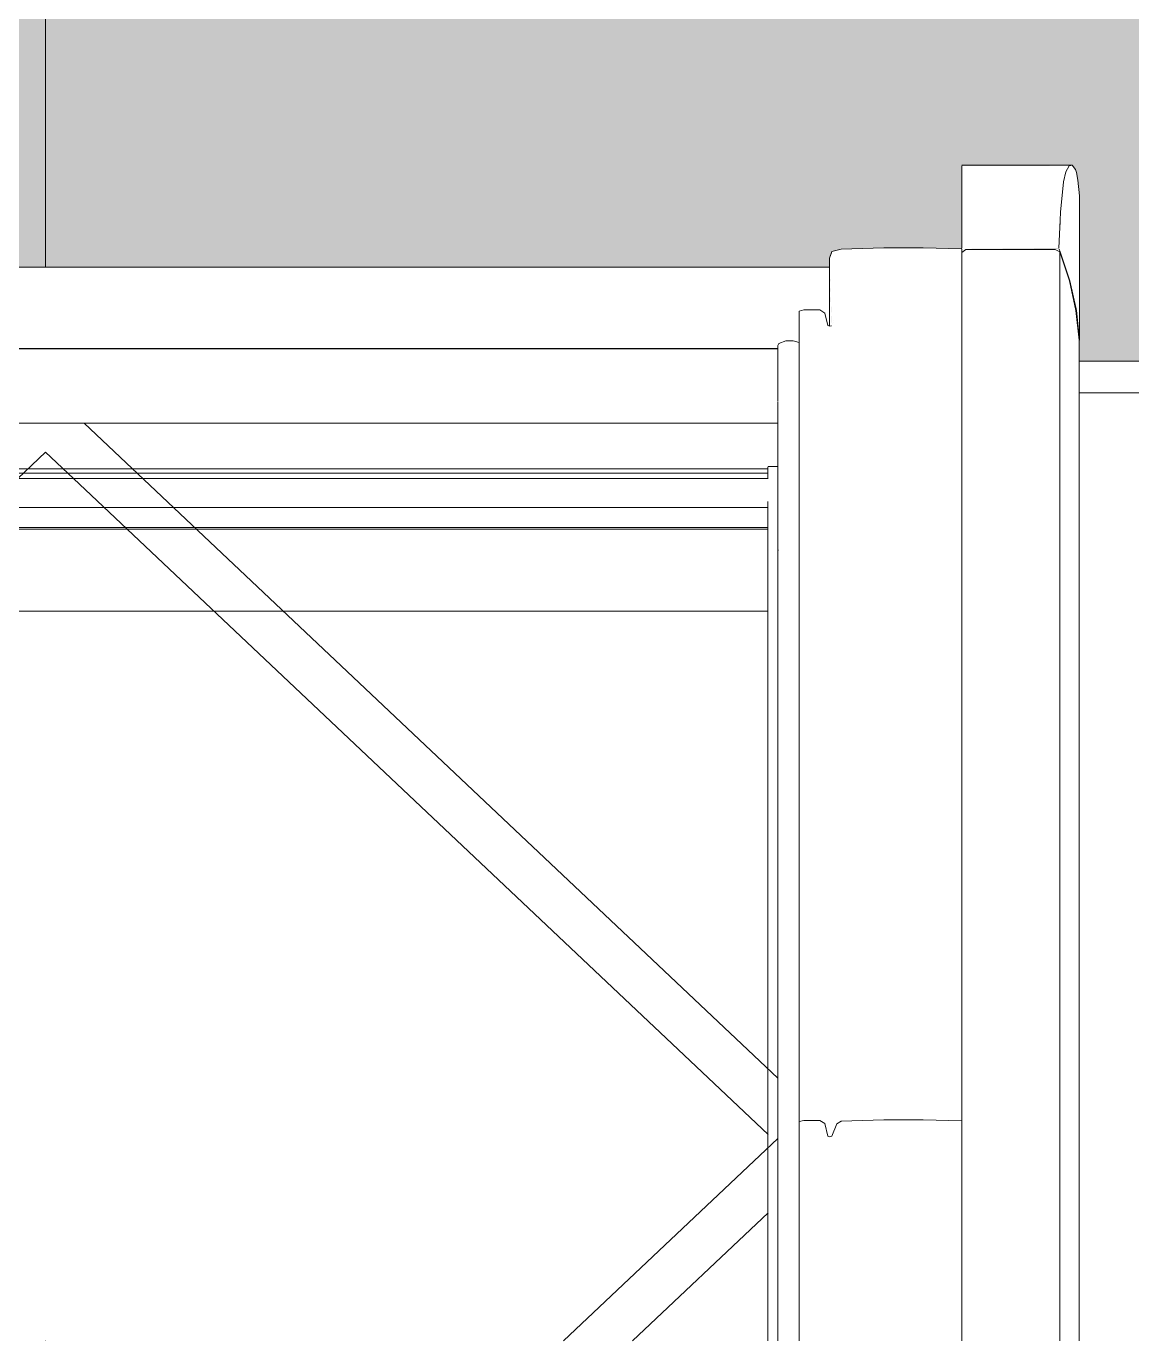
# Model space of a CAD drawing. Header units: metres. Extents: x -3 to 171, y -23 to 41.
# Drawn here: x 16.632 to 17.087, y -22.523 to -21.982 of the extents above; entities that cross this region are included whole.
import ezdxf

# ---------------------------------------------------------------- set-up
doc = ezdxf.new("R2010")
doc.units = ezdxf.units.M
doc.header["$MEASUREMENT"] = 0
doc.set_wipeout_variables(frame=1)
doc.linetypes.add('Schnittlinie', pattern=[0.006, 0.003, -0.0015, 0, -0.0015])
doc.linetypes.add('Wipeout_Contour', pattern=[1, 0, -1])
for name, color, linetype in [('4._1.DG PP STG1_1_325 Dachfenster', 7, 'Continuous'), ('4._1.DG PP STG1_1_330 Dachaufbau', 7, 'Continuous'), ('4._1.DG PP STG1_1_851 Marker Schnitt', 7, 'Continuous')]:
    doc.layers.add(name, color=color, linetype=linetype)

msp = doc.modelspace()

# ---------------------------------------------------------------- linework, layer by layer
at = {"layer": '4._1.DG PP STG1_1_325 Dachfenster', "color": 7, "linetype": 'Continuous', "lineweight": 13, "ltscale": 1000}
msp.add_line((16.64, -21.20596), (16.64, -22.52309), dxfattribs=at)
at = {"layer": '4._1.DG PP STG1_1_325 Dachfenster', "color": 7, "linetype": 'Continuous', "lineweight": 13, "ltscale": 1000, "true_color": 0xf4f4f4, "flags": 128}
for points in [[(16.9373, -22.24246), (16.3427, -22.24246)], [(16.3427, -22.28679), (16.9373, -22.28679)]]:
    msp.add_lwpolyline(points, dxfattribs=at)

# ---------------------------------------------------------------- next in the draw order: wipeouts: each hides what was drawn before it
at = {"color": 254, "linetype": 'Wipeout_Contour', "lineweight": 0, "ltscale": 111.871495}
msp.add_wipeout([(17.89688, -22.11982), (16.23688, -22.11982), (16.23688, -22.14457), (17.89688, -22.14457)], dxfattribs=at).dxf.layer = '4._1.DG PP STG1_1_330 Dachaufbau'

# ---------------------------------------------------------------- next in the draw order: hatches: boundary and pattern name
at = {"layer": '4._1.DG PP STG1_1_330 Dachaufbau', "linetype": 'Continuous', "lineweight": 0, "true_color": 0x000000}
msp.add_hatch(color=18, dxfattribs=at).paths.add_polyline_path([(12.32089, -21.27982), (12.32089, -21.295), (15.47503, -21.295), (15.47503, -22.52309), (16.23688, -22.52309), (16.23688, -22.11982), (17.89688, -22.11982), (17.89688, -22.52309), (18.92527, -22.52309), (18.9306, -21.27982)])

# ---------------------------------------------------------------- next in the draw order: linework, layer by layer
at = {"layer": '4._1.DG PP STG1_1_330 Dachaufbau', "color": 7, "linetype": 'Continuous', "lineweight": 18, "ltscale": 1000, "flags": 128}
msp.add_lwpolyline([(17.89688, -22.11982), (16.23688, -22.11982)], dxfattribs=at)
at = {"layer": '4._1.DG PP STG1_1_851 Marker Schnitt', "color": 7, "linetype": 'Schnittlinie', "lineweight": 13, "ltscale": 1000}
msp.add_line((5.88451, -22.12333), (19.85, -22.12333), dxfattribs=at)

# ---------------------------------------------------------------- next in the draw order: wipeouts: each hides what was drawn before it
at = {"color": 254, "linetype": 'Wipeout_Contour', "lineweight": 0, "ltscale": 111.505414}
msp.add_wipeout([(17.0172, -22.05852), (17.05782, -22.05852), (17.05903, -22.046), (17.0172, -22.046)], dxfattribs=at).dxf.layer = '4._1.DG PP STG1_1_325 Dachfenster'
at = {"color": 254, "linetype": 'Wipeout_Contour', "lineweight": 0, "ltscale": 83.578569}
msp.add_wipeout([(16.3385, -22.11475), (16.9415, -22.11475), (16.3385, -22.11454)], dxfattribs=at).dxf.layer = '4._1.DG PP STG1_1_325 Dachfenster'
at = {"color": 254, "linetype": 'Wipeout_Contour', "lineweight": 0, "ltscale": 110.77693}
msp.add_wipeout([(16.3385, -22.12967), (16.9415, -22.12967), (16.9415, -22.12536), (16.3385, -22.12536)], dxfattribs=at).dxf.layer = '4._1.DG PP STG1_1_325 Dachfenster'
at = {"color": 254, "linetype": 'Wipeout_Contour', "lineweight": 0, "ltscale": 110.810323}
msp.add_wipeout([(16.3386, -22.13745), (16.3386, -22.13851), (16.9414, -22.13851), (16.9414, -22.13745)], dxfattribs=at).dxf.layer = '4._1.DG PP STG1_1_325 Dachfenster'
at = {"color": 254, "linetype": 'Wipeout_Contour', "lineweight": 0, "ltscale": 112.776081}
msp.add_wipeout([(17.0013, -22.4321), (17.0013, -22.52309), (17.0172, -22.52309), (17.0172, -22.43262)], dxfattribs=at).dxf.layer = '4._1.DG PP STG1_1_325 Dachfenster'
at = {"color": 254, "linetype": 'Wipeout_Contour', "lineweight": 0, "ltscale": 112.672954}
msp.add_wipeout([(16.9629, -22.4391), (16.9629, -22.52309), (16.9637, -22.52309), (16.9637, -22.43889)], dxfattribs=at).dxf.layer = '4._1.DG PP STG1_1_325 Dachfenster'
at = {"color": 254, "linetype": 'Wipeout_Contour', "lineweight": 0, "ltscale": 112.050557}
msp.add_wipeout([(17.89688, -22.17992), (16.23688, -22.17992), (16.23688, -22.1976), (17.89688, -22.1976)], dxfattribs=at).dxf.layer = '4._1.DG PP STG1_1_330 Dachaufbau'

# ---------------------------------------------------------------- next in the draw order: linework, layer by layer
at = {"layer": '4._1.DG PP STG1_1_330 Dachaufbau', "color": 7, "linetype": 'Continuous', "lineweight": 18, "ltscale": 1000, "flags": 128}
msp.add_lwpolyline([(16.23688, -22.1976), (17.89688, -22.1976)], dxfattribs=at)

# ---------------------------------------------------------------- next in the draw order: wipeouts: each hides what was drawn before it
at = {"color": 254, "linetype": 'Wipeout_Contour', "lineweight": 0, "ltscale": 110.753199}
msp.add_wipeout([(16.3385, -22.11475), (16.3385, -22.12536), (16.9415, -22.12536), (16.9415, -22.11475)], dxfattribs=at).dxf.layer = '4._1.DG PP STG1_1_325 Dachfenster'
at = {"color": 254, "linetype": 'Wipeout_Contour', "lineweight": 0, "ltscale": 110.791858}
msp.add_wipeout([(16.3385, -22.13469), (16.9415, -22.13469), (16.9415, -22.12967), (16.3385, -22.12967)], dxfattribs=at).dxf.layer = '4._1.DG PP STG1_1_325 Dachfenster'
at = {"color": 254, "linetype": 'Wipeout_Contour', "lineweight": 0, "ltscale": 110.813021}
msp.add_wipeout([(16.3386, -22.13851), (16.3386, -22.13915), (16.9414, -22.13915), (16.9414, -22.13851)], dxfattribs=at).dxf.layer = '4._1.DG PP STG1_1_325 Dachfenster'
at = {"color": 254, "linetype": 'Wipeout_Contour', "lineweight": 0, "ltscale": 112.671686}
msp.add_wipeout([(16.9621, -22.43882), (16.9621, -22.52309), (16.9629, -22.52309), (16.9629, -22.4391)], dxfattribs=at).dxf.layer = '4._1.DG PP STG1_1_325 Dachfenster'
at = {"color": 254, "linetype": 'Wipeout_Contour', "lineweight": 0, "ltscale": 111.966853}
msp.add_wipeout([(17.89688, -22.14457), (16.23688, -22.14457), (16.23688, -22.17992), (17.89688, -22.17992)], dxfattribs=at).dxf.layer = '4._1.DG PP STG1_1_330 Dachaufbau'

# ---------------------------------------------------------------- next in the draw order: wipeouts: each hides what was drawn before it
at = {"color": 254, "linetype": 'Wipeout_Contour', "lineweight": 0, "ltscale": 110.81517}
msp.add_wipeout([(16.3386, -22.13915), (16.3386, -22.13986), (16.9414, -22.13986), (16.9414, -22.13915)], dxfattribs=at).dxf.layer = '4._1.DG PP STG1_1_325 Dachfenster'
at = {"color": 254, "linetype": 'Wipeout_Contour', "lineweight": 0, "ltscale": 83.652219}
msp.add_wipeout([(16.3386, -22.14537), (16.9414, -22.14537), (16.3386, -22.1453)], dxfattribs=at).dxf.layer = '4._1.DG PP STG1_1_325 Dachfenster'
at = {"color": 254, "linetype": 'Wipeout_Contour', "lineweight": 0, "ltscale": 112.476196}
msp.add_wipeout([(17.08, -22.14657), (17.0655, -22.14657), (17.0655, -22.52309), (17.08, -22.52309)], dxfattribs=at).dxf.layer = '4._1.DG PP STG1_1_325 Dachfenster'
at = {"color": 254, "linetype": 'Wipeout_Contour', "lineweight": 0, "ltscale": 112.715381}
msp.add_wipeout([(16.9637, -22.43889), (16.9637, -22.52309), (16.9657, -22.52309), (16.9657, -22.43373)], dxfattribs=at).dxf.layer = '4._1.DG PP STG1_1_325 Dachfenster'

# ---------------------------------------------------------------- next in the draw order: wipeouts: each hides what was drawn before it
at = {"color": 254, "linetype": 'Wipeout_Contour', "lineweight": 0, "ltscale": 111.850174}
msp.add_wipeout([(17.0655, -22.14657), (17.08, -22.14657), (17.08, -22.1328), (17.0655, -22.1328)], dxfattribs=at).dxf.layer = '4._1.DG PP STG1_1_325 Dachfenster'
at = {"color": 254, "linetype": 'Wipeout_Contour', "lineweight": 0, "ltscale": 110.825085}
msp.add_wipeout([(16.3386, -22.1453), (16.9414, -22.1453), (16.9414, -22.13986), (16.3386, -22.13986)], dxfattribs=at).dxf.layer = '4._1.DG PP STG1_1_325 Dachfenster'
at = {"color": 254, "linetype": 'Wipeout_Contour', "lineweight": 0, "ltscale": 112.708401}
msp.add_wipeout([(16.9608, -22.43366), (16.9608, -22.52309), (16.9621, -22.52309), (16.9621, -22.43882)], dxfattribs=at).dxf.layer = '4._1.DG PP STG1_1_325 Dachfenster'
at = {"color": 254, "linetype": 'Wipeout_Contour', "lineweight": 0, "ltscale": 112.678985}
msp.add_wipeout([(16.9657, -22.43373), (16.9657, -22.52309), (16.9675, -22.52309), (16.9675, -22.43267)], dxfattribs=at).dxf.layer = '4._1.DG PP STG1_1_325 Dachfenster'

# ---------------------------------------------------------------- next in the draw order: wipeouts: each hides what was drawn before it
at = {"color": 254, "linetype": 'Wipeout_Contour', "lineweight": 0, "ltscale": 166.221802}
msp.add_wipeout([(16.3385, -22.13554), (16.3385, -22.1364), (16.3386, -22.13745), (16.9414, -22.13745), (16.9414, -22.13667), (16.9415, -22.13554)], dxfattribs=at).dxf.layer = '4._1.DG PP STG1_1_325 Dachfenster'
at = {"color": 254, "linetype": 'Wipeout_Contour', "lineweight": 0, "ltscale": 112.511423}
msp.add_wipeout([(17.0945, -22.14657), (17.08, -22.14657), (17.08, -22.52309), (17.0945, -22.52309)], dxfattribs=at).dxf.layer = '4._1.DG PP STG1_1_325 Dachfenster'
at = {"color": 254, "linetype": 'Wipeout_Contour', "lineweight": 0, "ltscale": 112.664257}
msp.add_wipeout([(16.9587, -22.52309), (16.9608, -22.52309), (16.9608, -22.43366), (16.9587, -22.43239)], dxfattribs=at).dxf.layer = '4._1.DG PP STG1_1_325 Dachfenster'
at = {"color": 254, "linetype": 'Wipeout_Contour', "lineweight": 0, "ltscale": 112.697033}
msp.add_wipeout([(16.9675, -22.43267), (16.9675, -22.52309), (16.9851, -22.52309), (16.9851, -22.4321)], dxfattribs=at).dxf.layer = '4._1.DG PP STG1_1_325 Dachfenster'

# ---------------------------------------------------------------- next in the draw order: wipeouts: each hides what was drawn before it
at = {"color": 254, "linetype": 'Wipeout_Contour', "lineweight": 0, "ltscale": 112.008189}
msp.add_wipeout([(16.9629, -22.10542), (16.9621, -22.10514), (16.9621, -22.43882), (16.9629, -22.4391)], dxfattribs=at).dxf.layer = '4._1.DG PP STG1_1_325 Dachfenster'
at = {"color": 254, "linetype": 'Wipeout_Contour', "lineweight": 0, "ltscale": 111.906209}
msp.add_wipeout([(17.08, -22.1328), (17.08, -22.14657), (17.0945, -22.14657), (17.0945, -22.13315)], dxfattribs=at).dxf.layer = '4._1.DG PP STG1_1_325 Dachfenster'
at = {"color": 254, "linetype": 'Wipeout_Contour', "lineweight": 0, "ltscale": 110.801165}
msp.add_wipeout([(16.3385, -22.13554), (16.9415, -22.13554), (16.9415, -22.13469), (16.3385, -22.13469)], dxfattribs=at).dxf.layer = '4._1.DG PP STG1_1_325 Dachfenster'
at = {"color": 254, "linetype": 'Wipeout_Contour', "lineweight": 0, "ltscale": 112.64162}
msp.add_wipeout([(16.9587, -22.43239), (16.9521, -22.43239), (16.9521, -22.52309), (16.9587, -22.52309)], dxfattribs=at).dxf.layer = '4._1.DG PP STG1_1_325 Dachfenster'
at = {"color": 254, "linetype": 'Wipeout_Contour', "lineweight": 0, "ltscale": 112.732443}
msp.add_wipeout([(17.0013, -22.4321), (16.9851, -22.4321), (16.9851, -22.52309), (17.0013, -22.52309)], dxfattribs=at).dxf.layer = '4._1.DG PP STG1_1_325 Dachfenster'

# ---------------------------------------------------------------- next in the draw order: wipeouts: each hides what was drawn before it
at = {"color": 254, "linetype": 'Wipeout_Contour', "lineweight": 0, "ltscale": 112.1008}
msp.add_wipeout([(17.0013, -22.4321), (17.0172, -22.43262), (17.0172, -22.0989), (17.0013, -22.09838)], dxfattribs=at).dxf.layer = '4._1.DG PP STG1_1_325 Dachfenster'
at = {"color": 254, "linetype": 'Wipeout_Contour', "lineweight": 0, "ltscale": 139.249504}
msp.add_wipeout([(16.9636, -22.10523), (16.9629, -22.10542), (16.9629, -22.4391), (16.9637, -22.43889), (16.9637, -22.10517)], dxfattribs=at).dxf.layer = '4._1.DG PP STG1_1_325 Dachfenster'
at = {"color": 254, "linetype": 'Wipeout_Contour', "lineweight": 0, "ltscale": 112.635968}
msp.add_wipeout([(16.9502, -22.43288), (16.9502, -22.52309), (16.9521, -22.52309), (16.9521, -22.43239)], dxfattribs=at).dxf.layer = '4._1.DG PP STG1_1_325 Dachfenster'

# ---------------------------------------------------------------- next in the draw order: wipeouts: each hides what was drawn before it
at = {"color": 254, "linetype": 'Wipeout_Contour', "lineweight": 0, "ltscale": 112.004588}
msp.add_wipeout([(16.9637, -22.10517), (16.9637, -22.43889), (16.9657, -22.43373), (16.9657, -22.10001)], dxfattribs=at).dxf.layer = '4._1.DG PP STG1_1_325 Dachfenster'

# ---------------------------------------------------------------- next in the draw order: wipeouts: each hides what was drawn before it
at = {"color": 254, "linetype": 'Wipeout_Contour', "lineweight": 0, "ltscale": 111.997055}
msp.add_wipeout([(16.9608, -22.09998), (16.9608, -22.43366), (16.9621, -22.43882), (16.9621, -22.10514)], dxfattribs=at).dxf.layer = '4._1.DG PP STG1_1_325 Dachfenster'
at = {"color": 254, "linetype": 'Wipeout_Contour', "lineweight": 0, "ltscale": 111.999656}
msp.add_wipeout([(16.9657, -22.43373), (16.9675, -22.43267), (16.9675, -22.09895), (16.9657, -22.10001)], dxfattribs=at).dxf.layer = '4._1.DG PP STG1_1_325 Dachfenster'

# ---------------------------------------------------------------- next in the draw order: linework, layer by layer
at = {"layer": '4._1.DG PP STG1_1_325 Dachfenster', "color": 7, "linetype": 'Continuous', "lineweight": 13, "ltscale": 1000, "flags": 128}
for points in [[(16.9621, -22.43882), (16.9629, -22.4391)], [(16.9629, -22.4391), (16.9637, -22.43889)]]:
    msp.add_lwpolyline(points, dxfattribs=at)

# ---------------------------------------------------------------- next in the draw order: wipeouts: each hides what was drawn before it
at = {"color": 254, "linetype": 'Wipeout_Contour', "lineweight": 0, "ltscale": 111.970162}
msp.add_wipeout([(16.9521, -22.0987), (16.9521, -22.43239), (16.9587, -22.43239), (16.9587, -22.0987)], dxfattribs=at).dxf.layer = '4._1.DG PP STG1_1_325 Dachfenster'
at = {"color": 254, "linetype": 'Wipeout_Contour', "lineweight": 0, "ltscale": 112.020906}
msp.add_wipeout([(16.9675, -22.43267), (16.9851, -22.4321), (16.9851, -22.09838), (16.9675, -22.09895)], dxfattribs=at).dxf.layer = '4._1.DG PP STG1_1_325 Dachfenster'

# ---------------------------------------------------------------- next in the draw order: linework, layer by layer
at = {"layer": '4._1.DG PP STG1_1_325 Dachfenster', "color": 7, "linetype": 'Continuous', "lineweight": 13, "ltscale": 1000, "flags": 128}
for points in [[(16.9637, -22.43889), (16.9657, -22.43373)], [(16.9657, -22.43373), (16.9675, -22.43267)]]:
    msp.add_lwpolyline(points, dxfattribs=at)

# ---------------------------------------------------------------- next in the draw order: wipeouts: each hides what was drawn before it
at = {"color": 254, "linetype": 'Wipeout_Contour', "lineweight": 0, "ltscale": 111.960526}
msp.add_wipeout([(16.9502, -22.0992), (16.9502, -22.43288), (16.9521, -22.43239), (16.9521, -22.0987)], dxfattribs=at).dxf.layer = '4._1.DG PP STG1_1_325 Dachfenster'
at = {"color": 254, "linetype": 'Wipeout_Contour', "lineweight": 0, "ltscale": 111.982664}
msp.add_wipeout([(16.9587, -22.0987), (16.9587, -22.43239), (16.9608, -22.43366), (16.9608, -22.09998)], dxfattribs=at).dxf.layer = '4._1.DG PP STG1_1_325 Dachfenster'
at = {"color": 254, "linetype": 'Wipeout_Contour', "lineweight": 0, "ltscale": 112.061028}
msp.add_wipeout([(16.9851, -22.4321), (17.0013, -22.4321), (17.0013, -22.09838), (16.9851, -22.09838)], dxfattribs=at).dxf.layer = '4._1.DG PP STG1_1_325 Dachfenster'

# ---------------------------------------------------------------- next in the draw order: linework, layer by layer
at = {"layer": '4._1.DG PP STG1_1_325 Dachfenster', "color": 7, "linetype": 'Continuous', "lineweight": 13, "ltscale": 1000, "flags": 128}
for points in [[(16.9587, -22.43239), (16.9608, -22.43366)], [(16.9608, -22.43366), (16.9621, -22.43882)]]:
    msp.add_lwpolyline(points, dxfattribs=at)

# ---------------------------------------------------------------- next in the draw order: wipeouts: each hides what was drawn before it
at = {"color": 254, "linetype": 'Wipeout_Contour', "lineweight": 0, "ltscale": 111.525168}
msp.add_wipeout([(17.0013, -22.09838), (17.0172, -22.0989), (17.0172, -22.07358), (17.0013, -22.07307)], dxfattribs=at).dxf.layer = '4._1.DG PP STG1_1_325 Dachfenster'
at = {"color": 254, "linetype": 'Wipeout_Contour', "lineweight": 0, "ltscale": 84.284692}
msp.add_wipeout([(16.9627, -22.07745), (16.9627, -22.10535), (16.9636, -22.10523)], dxfattribs=at).dxf.layer = '4._1.DG PP STG1_1_325 Dachfenster'

# ---------------------------------------------------------------- next in the draw order: wipeouts: each hides what was drawn before it
at = {"color": 254, "linetype": 'Wipeout_Contour', "lineweight": 0, "ltscale": 331.281504}
msp.add_wipeout([(17.0172, -22.07506), (17.0189, -22.07381), (17.0557, -22.07381), (17.0575, -22.07476), (17.0615, -22.08671), (17.0642, -22.09889), (17.0655, -22.11113), (17.0644, -22.09889), (17.0617, -22.08671), (17.0577, -22.07476), (17.05728, -22.07366), (17.0172, -22.07366)], dxfattribs=at).dxf.layer = '4._1.DG PP STG1_1_325 Dachfenster'
at = {"color": 254, "linetype": 'Wipeout_Contour', "lineweight": 0, "ltscale": 111.563101}
msp.add_wipeout([(16.9627, -22.07745), (16.9637, -22.1051), (16.9657, -22.10001), (16.96371, -22.07478)], dxfattribs=at).dxf.layer = '4._1.DG PP STG1_1_325 Dachfenster'

# ---------------------------------------------------------------- next in the draw order: wipeouts: each hides what was drawn before it
at = {"color": 254, "linetype": 'Wipeout_Contour', "lineweight": 0, "ltscale": 84.359086}
msp.add_wipeout([(17.0172, -22.07366), (17.05728, -22.07366), (17.0172, -22.07323)], dxfattribs=at).dxf.layer = '4._1.DG PP STG1_1_325 Dachfenster'
at = {"color": 254, "linetype": 'Wipeout_Contour', "lineweight": 0, "ltscale": 83.928645}
msp.add_wipeout([(16.9637, -22.0747), (16.9657, -22.10001), (16.9675, -22.09895)], dxfattribs=at).dxf.layer = '4._1.DG PP STG1_1_325 Dachfenster'

# ---------------------------------------------------------------- next in the draw order: wipeouts: each hides what was drawn before it
at = {"color": 254, "linetype": 'Wipeout_Contour', "lineweight": 0, "ltscale": 195.019234}
msp.add_wipeout([(17.0577, -22.07476), (17.0617, -22.08671), (17.0617, -22.03938), (17.06, -22.04179), (17.05903, -22.046), (17.05782, -22.05852), (17.0577, -22.06172)], dxfattribs=at).dxf.layer = '4._1.DG PP STG1_1_325 Dachfenster'
at = {"color": 254, "linetype": 'Wipeout_Contour', "lineweight": 0, "ltscale": 111.444173}
msp.add_wipeout([(16.9851, -22.07307), (16.9675, -22.07364), (16.9675, -22.09895), (16.9851, -22.09838)], dxfattribs=at).dxf.layer = '4._1.DG PP STG1_1_325 Dachfenster'

# ---------------------------------------------------------------- next in the draw order: wipeouts: each hides what was drawn before it
at = {"color": 254, "linetype": 'Wipeout_Contour', "lineweight": 0, "ltscale": 111.472936}
msp.add_wipeout([(17.0172, -22.03944), (17.0172, -22.04179), (17.06, -22.04179), (17.0614, -22.03944)], dxfattribs=at).dxf.layer = '4._1.DG PP STG1_1_325 Dachfenster'
at = {"color": 254, "linetype": 'Wipeout_Contour', "lineweight": 0, "ltscale": 138.899836}
msp.add_wipeout([(17.0172, -22.05852), (17.0172, -22.07323), (17.05719, -22.07323), (17.0577, -22.06172), (17.05782, -22.05852)], dxfattribs=at).dxf.layer = '4._1.DG PP STG1_1_325 Dachfenster'
at = {"color": 254, "linetype": 'Wipeout_Contour', "lineweight": 0, "ltscale": 82.892081}
msp.add_wipeout([(16.9637, -22.0747), (16.9675, -22.09895), (16.9675, -22.07364)], dxfattribs=at).dxf.layer = '4._1.DG PP STG1_1_325 Dachfenster'
at = {"color": 254, "linetype": 'Wipeout_Contour', "lineweight": 0, "ltscale": 111.485125}
msp.add_wipeout([(17.0013, -22.07307), (16.9851, -22.07307), (16.9851, -22.09838), (17.0013, -22.09838)], dxfattribs=at).dxf.layer = '4._1.DG PP STG1_1_325 Dachfenster'

# ---------------------------------------------------------------- next in the draw order: linework, layer by layer
at = {"layer": '4._1.DG PP STG1_1_325 Dachfenster', "color": 7, "linetype": 'Continuous', "lineweight": 13, "ltscale": 1000, "flags": 128}
msp.add_lwpolyline([(16.9627, -22.07745), (16.9637, -22.0747)], dxfattribs=at)

# ---------------------------------------------------------------- next in the draw order: wipeouts: each hides what was drawn before it
at = {"color": 254, "linetype": 'Wipeout_Contour', "lineweight": 0, "ltscale": 111.476341}
msp.add_wipeout([(17.0172, -22.04179), (17.0172, -22.046), (17.05903, -22.046), (17.06, -22.04179)], dxfattribs=at).dxf.layer = '4._1.DG PP STG1_1_325 Dachfenster'
at = {"color": 254, "linetype": 'Wipeout_Contour', "lineweight": 0, "ltscale": 83.686624}
msp.add_wipeout([(17.05719, -22.07323), (17.0577, -22.07476), (17.0577, -22.06172)], dxfattribs=at).dxf.layer = '4._1.DG PP STG1_1_325 Dachfenster'
at = {"color": 254, "linetype": 'Wipeout_Contour', "lineweight": 0, "ltscale": 110.649186}
msp.add_wipeout([(16.9627, -22.0811), (16.3173, -22.0811), (16.3173, -22.09305), (16.9627, -22.09305)], dxfattribs=at).dxf.layer = '4._1.DG PP STG1_1_325 Dachfenster'

# ---------------------------------------------------------------- next in the draw order: wipeouts: each hides what was drawn before it
at = {"color": 254, "linetype": 'Wipeout_Contour', "lineweight": 0, "ltscale": 82.922216}
msp.add_wipeout([(17.0172, -22.03909), (17.0614, -22.03944), (17.0627, -22.03909)], dxfattribs=at).dxf.layer = '4._1.DG PP STG1_1_325 Dachfenster'
at = {"color": 254, "linetype": 'Wipeout_Contour', "lineweight": 0, "ltscale": 83.486438}
msp.add_wipeout([(16.3173, -22.0811), (16.9627, -22.0811), (16.3173, -22.08103)], dxfattribs=at).dxf.layer = '4._1.DG PP STG1_1_325 Dachfenster'
at = {"color": 254, "linetype": 'Wipeout_Contour', "lineweight": 0, "ltscale": 443.236709}
msp.add_wipeout([(16.9627, -22.09305), (16.3173, -22.09305), (16.3173, -22.10535), (16.3179, -22.10514), (16.3192, -22.09998), (16.3213, -22.0987), (16.3279, -22.0987), (16.3298, -22.0992), (16.3298, -22.10761), (16.9502, -22.10761), (16.9502, -22.0992), (16.9521, -22.0987), (16.9587, -22.0987), (16.9608, -22.09998), (16.9621, -22.10514), (16.9627, -22.10535)], dxfattribs=at).dxf.layer = '4._1.DG PP STG1_1_325 Dachfenster'

# ---------------------------------------------------------------- next in the draw order: linework, layer by layer
at = {"layer": '4._1.DG PP STG1_1_325 Dachfenster', "color": 7, "linetype": 'Continuous', "lineweight": 13, "ltscale": 1000, "flags": 128}
for points in [[(16.9627, -22.10535), (16.9627, -22.07745)], [(16.3173, -22.08103), (16.9627, -22.08103)], [(16.9502, -22.0992), (16.9521, -22.0987), (16.9587, -22.0987)], [(16.9587, -22.0987), (16.9608, -22.09998)], [(16.9608, -22.09998), (16.9621, -22.10514)], [(16.9621, -22.10514), (16.9629, -22.10542)], [(16.9629, -22.10542), (16.9636, -22.10523)]]:
    msp.add_lwpolyline(points, dxfattribs=at)

# ---------------------------------------------------------------- next in the draw order: wipeouts: each hides what was drawn before it
at = {"color": 254, "linetype": 'Wipeout_Contour', "lineweight": 0, "ltscale": 139.178216}
msp.add_wipeout([(17.0644, -22.04206), (17.0644, -22.09889), (17.0657, -22.11113), (17.0657, -22.05172), (17.06493, -22.04523)], dxfattribs=at).dxf.layer = '4._1.DG PP STG1_1_325 Dachfenster'
at = {"color": 254, "linetype": 'Wipeout_Contour', "lineweight": 0, "ltscale": 388.751125}
msp.add_wipeout([(16.9502, -22.10761), (16.3298, -22.10761), (16.3298, -22.11218), (16.3322, -22.11136), (16.3353, -22.11143), (16.3381, -22.11256), (16.3386, -22.11341), (16.3386, -22.11454), (16.9414, -22.11454), (16.9414, -22.11341), (16.9419, -22.11256), (16.9447, -22.11143), (16.9478, -22.11136), (16.9502, -22.11218)], dxfattribs=at).dxf.layer = '4._1.DG PP STG1_1_325 Dachfenster'

# ---------------------------------------------------------------- next in the draw order: wipeouts: each hides what was drawn before it
at = {"color": 254, "linetype": 'Wipeout_Contour', "lineweight": 0, "ltscale": 166.324877}
msp.add_wipeout([(17.0617, -22.03938), (17.0617, -22.08671), (17.0644, -22.09889), (17.0644, -22.04206), (17.06401, -22.04094), (17.0627, -22.03909)], dxfattribs=at).dxf.layer = '4._1.DG PP STG1_1_325 Dachfenster'
at = {"color": 254, "linetype": 'Wipeout_Contour', "lineweight": 0, "ltscale": 112.123058}
msp.add_wipeout([(16.9502, -22.11218), (16.9478, -22.11136), (16.9478, -22.52309), (16.9502, -22.52309)], dxfattribs=at).dxf.layer = '4._1.DG PP STG1_1_325 Dachfenster'
at = {"color": 254, "linetype": 'Wipeout_Contour', "lineweight": 0, "ltscale": 139.305088}
msp.add_wipeout([(16.9414, -22.11454), (16.9415, -22.1364), (16.9414, -22.52309), (16.9419, -22.11256), (16.9414, -22.11341)], dxfattribs=at).dxf.layer = '4._1.DG PP STG1_1_325 Dachfenster'

# ---------------------------------------------------------------- next in the draw order: linework, layer by layer
at = {"layer": '4._1.DG PP STG1_1_325 Dachfenster', "color": 7, "linetype": 'Continuous', "lineweight": 13, "ltscale": 1000, "flags": 128}
msp.add_lwpolyline([(17.0627, -22.03909), (17.0172, -22.03909)], dxfattribs=at)

# ---------------------------------------------------------------- next in the draw order: wipeouts: each hides what was drawn before it
at = {"color": 254, "linetype": 'Wipeout_Contour', "lineweight": 0, "ltscale": 112.38995}
msp.add_wipeout([(17.0642, -22.09889), (17.0615, -22.08671), (17.0615, -22.52309), (17.0642, -22.52309)], dxfattribs=at).dxf.layer = '4._1.DG PP STG1_1_325 Dachfenster'
at = {"color": 254, "linetype": 'Wipeout_Contour', "lineweight": 0, "ltscale": 112.110091}
msp.add_wipeout([(16.9447, -22.11143), (16.9419, -22.11256), (16.9419, -22.52309), (16.9447, -22.52309)], dxfattribs=at).dxf.layer = '4._1.DG PP STG1_1_325 Dachfenster'

# ---------------------------------------------------------------- next in the draw order: linework, layer by layer
at = {"layer": '4._1.DG PP STG1_1_325 Dachfenster', "color": 7, "linetype": 'Continuous', "lineweight": 13, "ltscale": 1000, "flags": 128}
for points in [[(16.3385, -22.11454), (16.9415, -22.11454)], [(16.9414, -22.11341), (16.9419, -22.11256)], [(16.9414, -22.11341), (16.9414, -22.11454)], [(16.9415, -22.1364), (16.9415, -22.13554), (16.9415, -22.13469), (16.9415, -22.12967), (16.9415, -22.12536), (16.9415, -22.11475)]]:
    msp.add_lwpolyline(points, dxfattribs=at)

# ---------------------------------------------------------------- next in the draw order: wipeouts: each hides what was drawn before it
at = {"color": 254, "linetype": 'Wipeout_Contour', "lineweight": 0, "ltscale": 112.414672}
msp.add_wipeout([(17.0655, -22.11113), (17.0642, -22.09889), (17.0642, -22.52309), (17.0655, -22.52309)], dxfattribs=at).dxf.layer = '4._1.DG PP STG1_1_325 Dachfenster'
at = {"color": 254, "linetype": 'Wipeout_Contour', "lineweight": 0, "ltscale": 112.114367}
msp.add_wipeout([(16.9478, -22.11136), (16.9447, -22.11143), (16.9447, -22.52309), (16.9478, -22.52309)], dxfattribs=at).dxf.layer = '4._1.DG PP STG1_1_325 Dachfenster'
at = {"color": 254, "linetype": 'Wipeout_Contour', "lineweight": 0, "ltscale": 83.0125}
msp.add_wipeout([(16.65587, -22.14537), (16.9414, -22.41503), (16.9414, -22.14537)], dxfattribs=at).dxf.layer = '4._1.DG PP STG1_1_325 Dachfenster'
at = {"color": 254, "linetype": 'Wipeout_Contour', "lineweight": 0, "ltscale": 84.540509}
msp.add_wipeout([(16.9414, -22.43977), (16.85318, -22.52309), (16.9414, -22.52309)], dxfattribs=at).dxf.layer = '4._1.DG PP STG1_1_325 Dachfenster'

# ---------------------------------------------------------------- next in the draw order: linework, layer by layer
at = {"layer": '4._1.DG PP STG1_1_325 Dachfenster', "color": 7, "linetype": 'Continuous', "lineweight": 13, "ltscale": 1000, "flags": 128}
for points in [[(17.0657, -22.11113), (17.0657, -22.05172)], [(16.9502, -22.0992), (16.9502, -22.43288), (16.9502, -22.52309)], [(16.9419, -22.11256), (16.9447, -22.11143)], [(16.9447, -22.11143), (16.9478, -22.11136)], [(16.9478, -22.11136), (16.9502, -22.11218)], [(17.0655, -22.11113), (17.0655, -22.52309)], [(17.0945, -22.1328), (17.08, -22.1328), (17.0655, -22.1328)], [(16.9502, -22.43288), (16.9521, -22.43239), (16.9587, -22.43239)]]:
    msp.add_lwpolyline(points, dxfattribs=at)

# ---------------------------------------------------------------- next in the draw order: wipeouts: each hides what was drawn before it
at = {"color": 254, "linetype": 'Wipeout_Contour', "lineweight": 0, "ltscale": 112.361969}
msp.add_wipeout([(17.0615, -22.08671), (17.0575, -22.07476), (17.0575, -22.52309), (17.0615, -22.52309)], dxfattribs=at).dxf.layer = '4._1.DG PP STG1_1_325 Dachfenster'
at = {"color": 254, "linetype": 'Wipeout_Contour', "lineweight": 0, "ltscale": 223.93443}
msp.add_wipeout([(16.3386, -22.41503), (16.3386, -22.43977), (16.42682, -22.52309), (16.85318, -22.52309), (16.9414, -22.43977), (16.9414, -22.41503), (16.65587, -22.14537), (16.62413, -22.14537)], dxfattribs=at).dxf.layer = '4._1.DG PP STG1_1_325 Dachfenster'

# ---------------------------------------------------------------- next in the draw order: linework, layer by layer
at = {"layer": '4._1.DG PP STG1_1_325 Dachfenster', "color": 7, "linetype": 'Continuous', "lineweight": 13, "ltscale": 1000, "flags": 128}
for points in [[(16.9414, -22.13667), (16.9414, -22.52309)], [(16.3386, -22.1453), (16.9414, -22.1453)], [(16.3386, -22.14537), (16.9414, -22.14537)], [(16.65587, -22.14537), (16.9414, -22.41503)], [(16.64, -22.15725), (16.62854, -22.16807), (16.61881, -22.17726), (16.34257, -22.43815)], [(16.64, -22.15725), (16.65146, -22.16807), (16.66119, -22.17726), (16.93743, -22.43815)], [(16.3427, -22.16418), (16.9373, -22.16418)], [(16.3427, -22.16588), (16.9373, -22.16588)], [(16.9373, -22.16333), (16.9373, -22.16807)], [(16.9414, -22.16312), (16.9375, -22.16312)], [(16.34257, -22.16807), (16.93743, -22.16807)], [(16.3427, -22.18009), (16.9373, -22.18009)], [(16.9373, -22.17755), (16.9373, -22.52309)], [(16.3427, -22.18822), (16.9373, -22.18822)], [(16.3427, -22.189), (16.9373, -22.189)], [(16.3427, -22.22273), (16.9373, -22.22273)], [(16.85318, -22.52309), (16.9414, -22.43977)], [(16.88163, -22.52309), (16.93743, -22.47039)]]:
    msp.add_lwpolyline(points, dxfattribs=at)

# ---------------------------------------------------------------- next in the draw order: wipeouts: each hides what was drawn before it
at = {"color": 254, "linetype": 'Wipeout_Contour', "lineweight": 0, "ltscale": 112.276544}
msp.add_wipeout([(17.0557, -22.07381), (17.0189, -22.07381), (17.0189, -22.52309), (17.0557, -22.52309)], dxfattribs=at).dxf.layer = '4._1.DG PP STG1_1_325 Dachfenster'

# ---------------------------------------------------------------- next in the draw order: wipeouts: each hides what was drawn before it
at = {"color": 254, "linetype": 'Wipeout_Contour', "lineweight": 0, "ltscale": 112.232358}
msp.add_wipeout([(17.0189, -22.07381), (17.0172, -22.07506), (17.0172, -22.52309), (17.0189, -22.52309)], dxfattribs=at).dxf.layer = '4._1.DG PP STG1_1_325 Dachfenster'
at = {"color": 254, "linetype": 'Wipeout_Contour', "lineweight": 0, "ltscale": 112.325257}
msp.add_wipeout([(17.0557, -22.07381), (17.0557, -22.52309), (17.0575, -22.52309), (17.0575, -22.07476)], dxfattribs=at).dxf.layer = '4._1.DG PP STG1_1_325 Dachfenster'

# ---------------------------------------------------------------- next in the draw order: linework, layer by layer
at = {"layer": '4._1.DG PP STG1_1_325 Dachfenster', "color": 7, "linetype": 'Continuous', "lineweight": 13, "ltscale": 1000, "flags": 128}
for points in [[(17.0172, -22.07323), (17.0172, -22.05852), (17.0172, -22.046), (17.0172, -22.04179), (17.0172, -22.03944)], [(17.05719, -22.07323), (17.0577, -22.06172), (17.05782, -22.05852), (17.05903, -22.046), (17.06, -22.04179), (17.0614, -22.03944), (17.0627, -22.03909), (17.06401, -22.04094), (17.0644, -22.04206), (17.06493, -22.04523), (17.0657, -22.05172)], [(16.9637, -22.0747), (16.9675, -22.07364), (16.9851, -22.07307), (17.0013, -22.07307), (17.0172, -22.07358)], [(17.0172, -22.07506), (17.0172, -22.07366)], [(17.0189, -22.07381), (17.0172, -22.07506)], [(17.0557, -22.07381), (17.0189, -22.07381)], [(17.0575, -22.07476), (17.0557, -22.07381)], [(17.0657, -22.11113), (17.0644, -22.09889), (17.0617, -22.08671), (17.0577, -22.07476), (17.05728, -22.07366)], [(17.0172, -22.07506), (17.0172, -22.52309)], [(17.0575, -22.07476), (17.0575, -22.52309)], [(17.0655, -22.11113), (17.0642, -22.09889), (17.0615, -22.08671), (17.0575, -22.07476)], [(16.9675, -22.43267), (16.9851, -22.4321), (17.0013, -22.4321), (17.0172, -22.43262)]]:
    msp.add_lwpolyline(points, dxfattribs=at)

doc.saveas('drawing.dxf')
